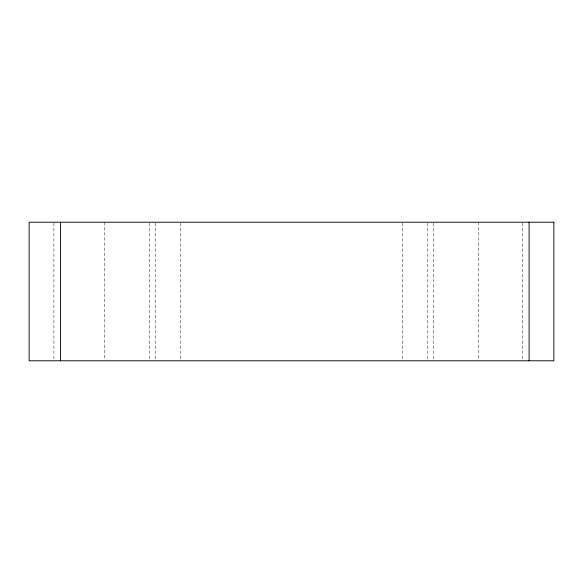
<?xml version="1.0" encoding="UTF-8"?>
<svg xmlns="http://www.w3.org/2000/svg" width="583" height="583" viewBox="0 0 583 583"><rect width="100%" height="100%" fill="white"/><g stroke="black" fill="none" stroke-linecap="round" stroke-linejoin="round"><path stroke-width="0.44" stroke-dasharray="2.92 2.19" d="M522.506 223.121L522.506 359.879M478.293 222.218L478.293 359.879M433.351 223.121L433.351 359.879M427.813 223.121L427.813 359.879M402.736 223.121L402.736 359.879M180.264 223.121L180.264 359.879M155.187 223.121L155.187 359.879M149.649 223.121L149.649 359.879M104.707 222.218L104.707 359.879M53.906 223.121L53.906 359.879"/><path stroke-width="0.87" d="M529.094 222.218L529.094 360.782M60.494 222.218L60.494 360.782M553.85 222.218L29.15 222.218L29.15 360.782L553.85 360.782L553.85 222.218"/></g></svg>
